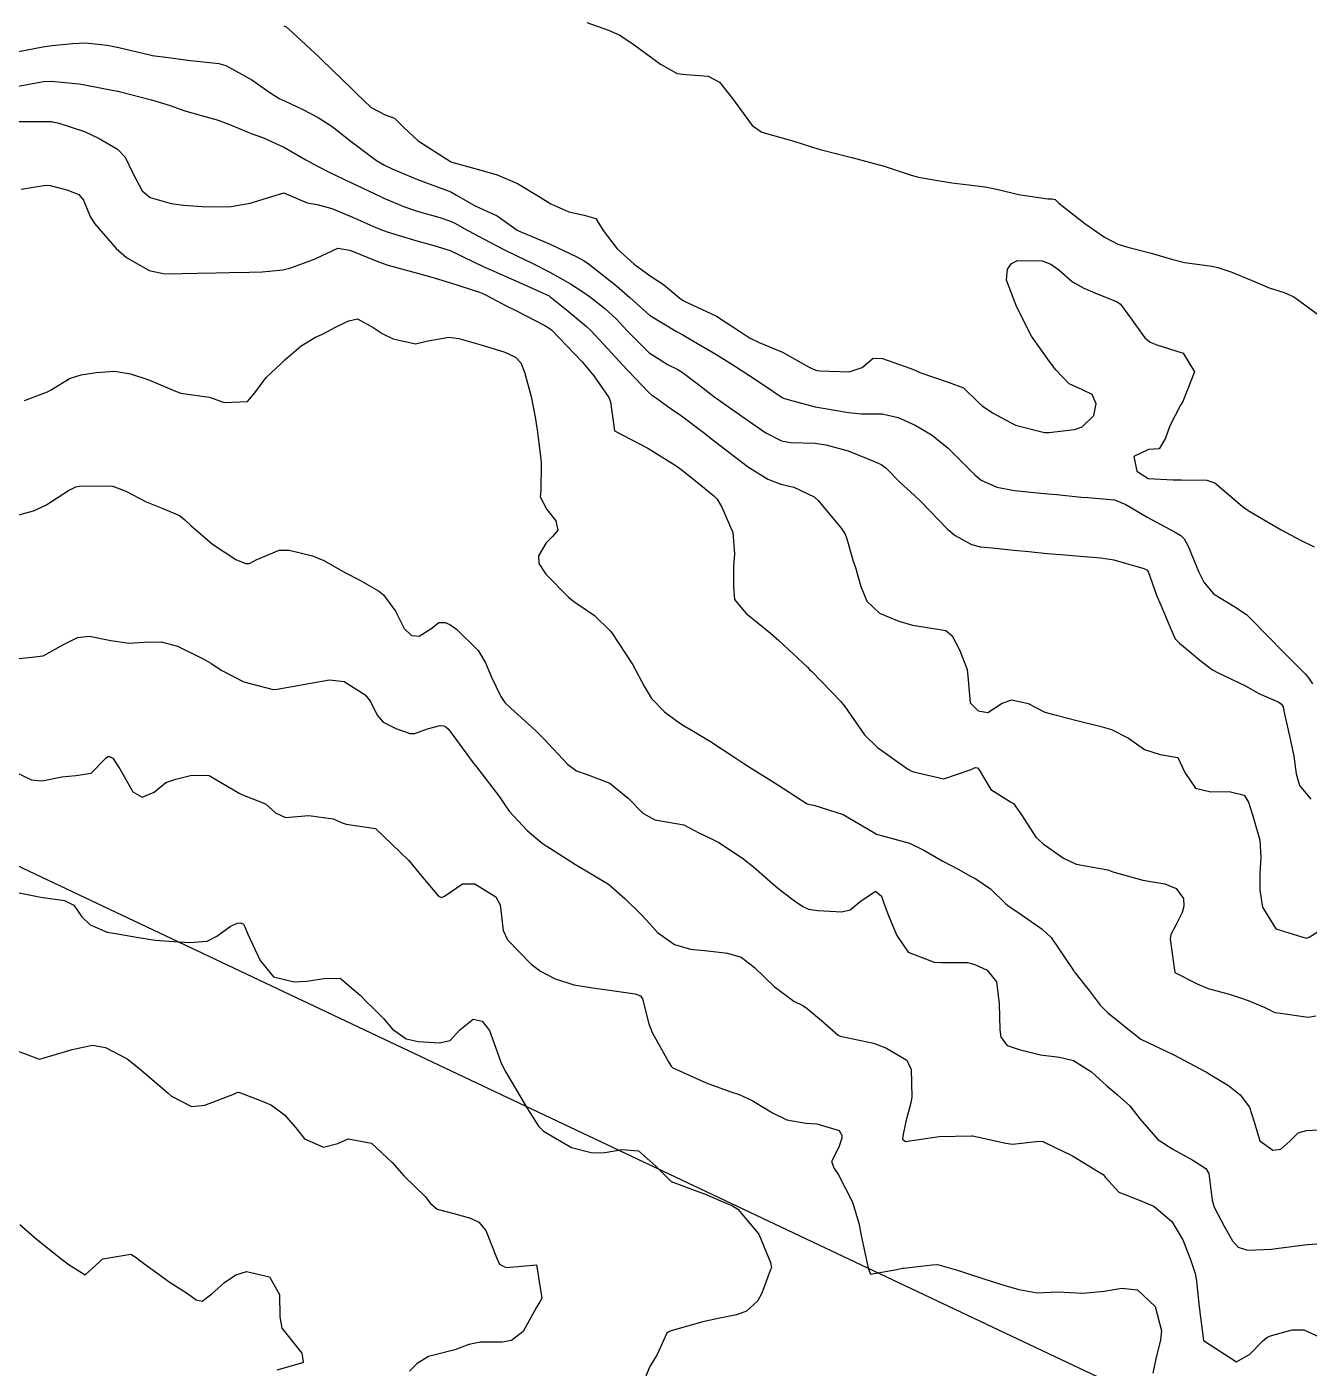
# Model space of a CAD drawing. Header units: metres. Extents: x 318500 to 325275, y 7408834 to 7428799.
# Drawn here: x 320070.6 to 320147.4, y 7412251.6 to 7412331.9 of the extents above; entities that cross this region are included whole.
import ezdxf

# ---------------------------------------------------------------- set-up
doc = ezdxf.new("R2010")
doc.units = ezdxf.units.M
doc.header["$MEASUREMENT"] = 0
doc.linetypes.add('CONTINUO', pattern=[0])
for name, color, linetype in [('Curvas de Nivel 1m', 11, 'Continuous'), ('Curvas de Nivel 5m', 15, 'Continuous'), ('TEXTO', 45, 'Continuous'), ('Vias Secundárias', 230, 'Continuous')]:
    doc.layers.add(name, color=color, linetype=linetype)

msp = doc.modelspace()

# ---------------------------------------------------------------- linework, layer by layer
at = {"layer": 'Curvas de Nivel 1m', "flags": 128}
for points, elevation in [([(320104.157, 7412332.176), (320105.46, 7412331.71), (320106.146, 7412331.401), (320106.994, 7412330.835), (320108.125, 7412330.016), (320108.58, 7412329.673), (320109.577, 7412329.123), (320110.114, 7412329.06), (320111.438, 7412328.955), (320112.11, 7412328.595), (320112.901, 7412327.612), (320114.076, 7412326.004), (320114.646, 7412325.591), (320116.064, 7412325.196), (320116.571, 7412325.054), (320118.056, 7412324.591), (320119.326, 7412324.252), (320120.048, 7412324.085), (320121.97, 7412323.562), (320122.041, 7412323.539), (320122.211, 7412323.487), (320123.592, 7412323.023), (320124.034, 7412322.906), (320124.711, 7412322.775), (320126.031, 7412322.561), (320127.043, 7412322.438), (320128.029, 7412322.32), (320128.802, 7412322.173), (320130.025, 7412321.874), (320131.787, 7412321.598), (320132.022, 7412321.609), (320132.232, 7412321.567), (320132.442, 7412321.354), (320134.002, 7412320.119), (320135.184, 7412319.312), (320135.984, 7412318.897), (320136.566, 7412318.709), (320137.976, 7412318.348), (320139.268, 7412317.963), (320139.968, 7412317.802), (320141.623, 7412317.567), (320141.964, 7412317.49), (320142.809, 7412317.212), (320143.955, 7412316.738), (320145.05, 7412316.282), (320145.948, 7412316.002), (320146.523, 7412315.738), (320147.326, 7412315.149), (320147.933, 7412314.692)], 717), ([(320086.015, 7412331.972), (320086.149, 7412331.902), (320086.536, 7412331.572), (320088.122, 7412330.095), (320088.281, 7412329.938), (320090.094, 7412328.198), (320090.37, 7412327.916), (320091.247, 7412327.068), (320092.078, 7412326.645), (320092.64, 7412326.446), (320093.206, 7412325.873), (320094.058, 7412325.088), (320096, 7412323.84), (320096.04, 7412323.82), (320096.074, 7412323.804), (320098.032, 7412323.264), (320098.788, 7412323.039), (320100.021, 7412322.53), (320101.261, 7412321.767), (320102.006, 7412321.315), (320103.078, 7412320.821), (320103.999, 7412320.631), (320104.697, 7412320.42), (320105.153, 7412319.713), (320105.974, 7412318.608), (320106.997, 7412317.69), (320107.953, 7412316.993), (320108.752, 7412316.472), (320109.736, 7412315.653), (320109.938, 7412315.515), (320110.176, 7412315.406), (320111.924, 7412314.586), (320113.431, 7412313.605), (320113.905, 7412313.289), (320114.488, 7412313.005), (320115.893, 7412312.415), (320117.449, 7412311.546), (320117.731, 7412311.395), (320117.878, 7412311.341), (320118.115, 7412311.301), (320119.877, 7412311.235), (320120.656, 7412311.508), (320121.325, 7412312.062), (320121.888, 7412312.039), (320123.515, 7412311.465), (320123.785, 7412311.367), (320123.879, 7412311.329), (320124.123, 7412311.212), (320125.872, 7412310.606), (320126.729, 7412310.288), (320127.636, 7412309.413), (320127.857, 7412309.202), (320128.471, 7412308.78), (320129.84, 7412308.054), (320131.587, 7412307.609), (320131.834, 7412307.6), (320133.382, 7412307.792), (320133.839, 7412307.948), (320134.548, 7412308.621), (320134.681, 7412309.318), (320134.433, 7412309.889), (320133.868, 7412310.166), (320133.056, 7412310.526), (320132.272, 7412311.354), (320131.888, 7412311.861), (320130.811, 7412313.371), (320129.936, 7412315.12), (320129.821, 7412315.382), (320129.299, 7412316.735), (320129.366, 7412317.389), (320129.616, 7412317.734), (320129.968, 7412317.913), (320131.443, 7412317.89), (320131.965, 7412317.691), (320132.446, 7412317.353), (320133.254, 7412316.641), (320133.949, 7412316.256), (320134.606, 7412315.98), (320135.941, 7412315.434), (320136.128, 7412315.298), (320136.737, 7412314.482), (320137.597, 7412313.283), (320137.906, 7412313.024), (320138.316, 7412312.862), (320139.897, 7412312.356), (320140.563, 7412311.24), (320139.862, 7412309.46), (320139.73, 7412309.252), (320139.089, 7412308.014), (320138.823, 7412307.265), (320138.456, 7412306.635), (320137.82, 7412306.59), (320136.93, 7412306.172), (320137.113, 7412305.287), (320137.796, 7412304.862), (320139.301, 7412304.763), (320139.795, 7412304.772), (320141.315, 7412304.747), (320141.794, 7412304.603), (320143.416, 7412303.204), (320143.776, 7412302.94), (320144.366, 7412302.596), (320145.759, 7412301.782), (320146.917, 7412301.153), (320147.744, 7412300.759)], 718), ([(320070.124, 7412330.43), (320071.575, 7412330.718), (320072.13, 7412330.796), (320073.359, 7412330.914), (320074.132, 7412330.944), (320075.428, 7412330.813), (320076.129, 7412330.674), (320077.979, 7412330.225), (320078.122, 7412330.194), (320079.098, 7412330.065), (320080.118, 7412329.928), (320080.251, 7412329.915), (320082.115, 7412329.716), (320082.538, 7412329.591), (320084.101, 7412328.744), (320085.167, 7412327.984), (320085.733, 7412327.622), (320086.085, 7412327.452), (320087.111, 7412326.985), (320088.075, 7412326.48), (320088.903, 7412325.932), (320090.057, 7412325.035), (320091.555, 7412323.897), (320092.036, 7412323.622), (320092.512, 7412323.403), (320094.024, 7412322.768), (320095.707, 7412322.151), (320096.013, 7412322.02), (320096.348, 7412321.835), (320097.402, 7412321.217), (320098.001, 7412320.938), (320098.791, 7412320.591), (320099.915, 7412319.781), (320099.989, 7412319.733), (320100.07, 7412319.697), (320101.977, 7412318.898), (320103.564, 7412318.138), (320103.963, 7412317.921), (320104.238, 7412317.726), (320105.941, 7412316.404), (320106.742, 7412315.692), (320107.924, 7412314.646), (320109.535, 7412313.656), (320109.907, 7412313.461), (320110.322, 7412313.225), (320111.89, 7412312.302), (320113.019, 7412311.609), (320113.875, 7412311.051), (320114.744, 7412310.462), (320115.861, 7412309.713), (320115.956, 7412309.664), (320116.278, 7412309.564), (320117.854, 7412309.152), (320118.328, 7412309.06), (320119.849, 7412308.8), (320120.622, 7412308.735), (320121.849, 7412308.733), (320122.815, 7412308.506), (320123.839, 7412308.041), (320124.855, 7412307.45), (320125.819, 7412306.676), (320127.08, 7412305.421), (320127.433, 7412305.052), (320127.793, 7412304.757), (320128.733, 7412304.339), (320129.788, 7412304.137), (320131.159, 7412303.993), (320131.786, 7412303.934), (320132.318, 7412303.885), (320133.784, 7412303.735), (320134.174, 7412303.714), (320135.783, 7412303.567), (320136.459, 7412303.293), (320137.769, 7412302.517), (320139.362, 7412301.649), (320139.753, 7412301.432), (320139.953, 7412301.247), (320140.187, 7412300.8), (320140.838, 7412299.233), (320141.136, 7412298.651), (320141.707, 7412297.946), (320142.923, 7412297.208), (320143.693, 7412296.701), (320145.207, 7412295.177), (320145.663, 7412294.682), (320147.207, 7412293.147), (320147.4, 7412292.906), (320147.634, 7412292.55)], 719), ([(320070.071, 7412326.239), (320071.998, 7412326.233), (320072.071, 7412326.232), (320072.137, 7412326.226), (320072.474, 7412326.154), (320074.063, 7412325.643), (320074.943, 7412325.23), (320076.047, 7412324.582), (320076.508, 7412324.095), (320076.976, 7412323.141), (320077.524, 7412322.085), (320078.006, 7412321.684), (320079.268, 7412321.326), (320080.002, 7412321.23), (320081.115, 7412321.147), (320082.001, 7412321.124), (320082.86, 7412321.152), (320084.003, 7412321.345), (320086.01, 7412321.97), (320087.412, 7412321.357), (320088.003, 7412321.262), (320088.895, 7412321.037), (320089.996, 7412320.568), (320090.451, 7412320.37), (320091.523, 7412319.897), (320091.987, 7412319.709), (320092.257, 7412319.615), (320093.978, 7412319.089), (320095.005, 7412318.819), (320095.97, 7412318.507), (320097.418, 7412317.818), (320097.956, 7412317.549), (320098.406, 7412317.351), (320099.943, 7412316.667), (320101.9, 7412315.791), (320101.93, 7412315.773), (320101.955, 7412315.76), (320103.045, 7412314.867), (320103.914, 7412314.158), (320104.148, 7412313.962), (320104.403, 7412313.723), (320105.886, 7412312.12), (320106.27, 7412311.696), (320107.855, 7412310.019), (320108.043, 7412309.867), (320108.341, 7412309.673), (320109.225, 7412309.034), (320109.844, 7412308.6), (320111.135, 7412307.63), (320111.822, 7412307.094), (320113.762, 7412305.6), (320113.8, 7412305.571), (320115.018, 7412304.808), (320115.79, 7412304.52), (320116.567, 7412304.337), (320117.782, 7412303.754), (320118.027, 7412303.538), (320119.394, 7412301.885), (320119.646, 7412301.521), (320119.746, 7412301.246), (320120.115, 7412299.903), (320120.253, 7412299.512), (320120.585, 7412298.383), (320120.941, 7412297.501), (320121.689, 7412296.777), (320122.847, 7412296.308), (320123.679, 7412296.073), (320125.316, 7412295.803), (320125.675, 7412295.742), (320126.048, 7412295.434), (320126.499, 7412294.586), (320126.956, 7412293.42), (320127.014, 7412292.799), (320127.129, 7412291.417), (320127.613, 7412290.935), (320128.187, 7412290.826), (320129.053, 7412291.389), (320129.622, 7412291.587), (320130.614, 7412291.37), (320131.612, 7412290.847), (320132.292, 7412290.668), (320133.605, 7412290.345), (320134.901, 7412290.01), (320135.598, 7412289.807), (320136.614, 7412289.29), (320137.58, 7412288.613), (320138.52, 7412288.322), (320139.573, 7412288.135), (320139.984, 7412287.244), (320140.626, 7412286.309), (320141.549, 7412286.092), (320142.655, 7412286.103), (320143.547, 7412285.876), (320143.802, 7412285.455), (320143.886, 7412285.195), (320144.074, 7412284.65), (320144.487, 7412283.185), (320144.537, 7412282.141), (320144.487, 7412281.185), (320144.485, 7412280.2), (320144.649, 7412279.182), (320145.441, 7412277.883), (320147.254, 7412277.321), (320147.434, 7412277.379), (320148.526, 7412278.047)], 721), ([(320070.278, 7412322.177), (320071.757, 7412322.419), (320072.014, 7412322.402), (320073.007, 7412322.145), (320073.735, 7412321.861), (320074.004, 7412321.532), (320074.416, 7412320.545), (320074.661, 7412320.12), (320075.968, 7412318.637), (320076.595, 7412318.094), (320077.949, 7412317.314), (320078.894, 7412317.117), (320079.946, 7412317.13), (320080.839, 7412317.145), (320081.947, 7412317.173), (320082.765, 7412317.194), (320083.948, 7412317.208), (320084.707, 7412317.23), (320085.951, 7412317.351), (320086.44, 7412317.475), (320087.721, 7412317.944), (320087.89, 7412318.012), (320087.962, 7412318.056), (320089.251, 7412318.647), (320089.969, 7412318.531), (320091.543, 7412317.896), (320091.958, 7412317.733), (320092.185, 7412317.659), (320093.95, 7412317.175), (320094.882, 7412316.914), (320095.941, 7412316.604), (320097.74, 7412316.006), (320097.932, 7412315.932), (320098.175, 7412315.806), (320099.334, 7412315.199), (320099.921, 7412314.922), (320101.657, 7412314.019), (320101.911, 7412313.866), (320101.973, 7412313.822), (320102.041, 7412313.758), (320103.882, 7412311.847), (320103.99, 7412311.728), (320104.586, 7412311.003), (320105.483, 7412309.705), (320105.58, 7412309.436), (320105.83, 7412307.7), (320107.815, 7412306.678), (320109.456, 7412305.655), (320109.796, 7412305.406), (320110.773, 7412304.624), (320111.782, 7412303.817), (320111.97, 7412303.618), (320112.261, 7412303.127), (320112.908, 7412301.608), (320113.005, 7412300.334), (320112.945, 7412299.608), (320112.958, 7412298.357), (320113.013, 7412297.607), (320113.688, 7412296.782), (320115.16, 7412295.578), (320115.664, 7412295.139), (320117.386, 7412293.544), (320117.513, 7412293.416), (320117.637, 7412293.285), (320119.371, 7412291.522), (320119.615, 7412291.199), (320120.793, 7412289.502), (320121.579, 7412288.735), (320123.383, 7412287.463), (320123.496, 7412287.397), (320123.559, 7412287.368), (320123.741, 7412287.275), (320125.554, 7412286.858), (320127.191, 7412287.416), (320127.439, 7412287.535), (320127.562, 7412287.522), (320127.674, 7412287.408), (320128.366, 7412286.216), (320129.541, 7412285.484), (320129.73, 7412285.378), (320130.203, 7412284.701), (320131.072, 7412283.364), (320131.504, 7412282.973), (320132.715, 7412282.118), (320133.486, 7412281.746), (320135.376, 7412281.407), (320135.481, 7412281.378), (320135.675, 7412281.298), (320137.475, 7412280.787), (320138.79, 7412280.577), (320139.47, 7412280.292), (320139.914, 7412279.692), (320139.938, 7412279.243), (320139.836, 7412278.863), (320139.443, 7412278.087), (320139.147, 7412277.542), (320139.116, 7412277.255), (320139.4, 7412275.25), (320140.737, 7412274.573), (320141.391, 7412274.298), (320142.643, 7412273.952), (320143.385, 7412273.728), (320143.778, 7412273.588), (320144.739, 7412273.18), (320145.375, 7412272.867), (320145.725, 7412272.815), (320147.372, 7412272.589), (320147.841, 7412272.665)], 722), ([(320070.482, 7412309.535), (320071.849, 7412310.036), (320072.067, 7412310.157), (320073.167, 7412310.834), (320073.864, 7412311.067), (320074.78, 7412311.203), (320075.868, 7412311.276), (320076.834, 7412311.122), (320077.86, 7412310.78), (320079.633, 7412310.053), (320079.778, 7412309.98), (320079.849, 7412309.956), (320081.54, 7412309.718), (320081.846, 7412309.631), (320082.448, 7412309.41), (320083.845, 7412309.471), (320084.269, 7412309.994), (320084.946, 7412310.902), (320085.877, 7412311.765), (320085.979, 7412311.867), (320086.07, 7412311.967), (320087.042, 7412312.804), (320087.901, 7412313.314), (320088.338, 7412313.501), (320089.112, 7412313.928), (320089.655, 7412314.18), (320089.914, 7412314.291), (320090.42, 7412314.417), (320091.364, 7412313.898), (320091.905, 7412313.541), (320092.556, 7412313.224), (320093.896, 7412312.919), (320094.658, 7412313.093), (320095.902, 7412313.315), (320096.497, 7412313.235), (320097.895, 7412312.838), (320099.258, 7412312.421), (320099.885, 7412312.116), (320100.202, 7412311.777), (320100.429, 7412311.217), (320100.84, 7412309.77), (320101.073, 7412308.532), (320101.183, 7412307.766), (320101.384, 7412306.187), (320101.427, 7412305.764), (320101.405, 7412304.135), (320101.377, 7412303.764), (320101.762, 7412302.991), (320102.311, 7412302.308), (320102.437, 7412301.75), (320102.114, 7412301.385), (320101.739, 7412300.996), (320101.273, 7412300.219), (320101.298, 7412299.764), (320101.711, 7412299.128), (320103.061, 7412297.739), (320103.41, 7412297.457), (320103.686, 7412297.29), (320104.615, 7412296.651), (320105.588, 7412295.701), (320105.669, 7412295.603), (320106.931, 7412293.687), (320107.62, 7412292.37), (320108.046, 7412291.673), (320108.818, 7412290.878), (320109.596, 7412290.288), (320109.992, 7412290.042), (320110.674, 7412289.634), (320111.582, 7412289.104), (320113.032, 7412288.142), (320113.563, 7412287.776), (320113.843, 7412287.596), (320115.545, 7412286.542), (320117.081, 7412285.547), (320117.358, 7412285.373), (320117.528, 7412285.326), (320117.772, 7412285.293), (320119.528, 7412284.717), (320121.367, 7412283.637), (320121.511, 7412283.554), (320121.74, 7412283.487), (320123.503, 7412283.011), (320124.353, 7412282.596), (320125.487, 7412281.93), (320126.452, 7412281.425), (320127.12, 7412281.059), (320127.475, 7412280.876), (320128.352, 7412280.28), (320129.276, 7412279.383), (320129.458, 7412279.223), (320129.918, 7412278.91), (320131.438, 7412277.863), (320131.989, 7412277.352), (320133.239, 7412275.495), (320133.334, 7412275.331), (320133.361, 7412275.292), (320133.399, 7412275.253), (320134.258, 7412274.186), (320134.922, 7412273.307), (320135.373, 7412272.847), (320137.35, 7412271.27), (320139.336, 7412270.336), (320141.205, 7412269.339), (320141.321, 7412269.271), (320141.404, 7412269.219), (320142.6, 7412268.488), (320143.307, 7412267.93), (320143.86, 7412267.184), (320144.147, 7412266.322), (320144.492, 7412265.178), (320145.262, 7412264.613), (320145.75, 7412264.675), (320146.28, 7412265.155), (320146.777, 7412265.648), (320147.28, 7412265.803), (320147.995, 7412265.844)], 723), ([(320069.754, 7412302.573), (320071.016, 7412302.909), (320071.761, 7412303.265), (320073.116, 7412304.14), (320073.554, 7412304.353), (320073.774, 7412304.386), (320075.471, 7412304.408), (320075.774, 7412304.395), (320076.549, 7412304.092), (320077.764, 7412303.452), (320078.76, 7412303.065), (320079.756, 7412302.63), (320080.081, 7412302.373), (320080.438, 7412302.04), (320081.734, 7412300.927), (320083.136, 7412300.006), (320083.717, 7412299.768), (320083.949, 7412299.764), (320084.363, 7412299.99), (320085.729, 7412300.569), (320086.325, 7412300.557), (320087.724, 7412300.212), (320088.416, 7412299.933), (320089.709, 7412299.202), (320090.56, 7412298.764), (320091.694, 7412298.129), (320091.99, 7412297.886), (320092.707, 7412296.901), (320093.229, 7412295.867), (320093.664, 7412295.447), (320094.121, 7412295.398), (320094.819, 7412295.849), (320095.293, 7412296.224), (320095.674, 7412296.226), (320095.949, 7412296.112), (320096.35, 7412295.83), (320097.651, 7412294.541), (320098.099, 7412293.803), (320098.464, 7412292.961), (320099.01, 7412291.789), (320099.256, 7412291.435), (320099.603, 7412291.089), (320101.082, 7412289.765), (320101.582, 7412289.253), (320103.001, 7412287.738), (320103.554, 7412287.341), (320104.124, 7412287.149), (320105.544, 7412286.608), (320106.669, 7412285.689), (320107.521, 7412284.801), (320108.245, 7412284.396), (320109.515, 7412284.192), (320109.975, 7412284.104), (320110.877, 7412283.629), (320111.506, 7412283.333), (320112.07, 7412283.046), (320113.488, 7412282.108), (320114.146, 7412281.59), (320115.463, 7412280.428), (320115.938, 7412280.043), (320116.602, 7412279.553), (320117.114, 7412279.204), (320117.453, 7412279.061), (320118.014, 7412278.972), (320119.451, 7412278.893), (320119.942, 7412279.023), (320120.533, 7412279.504), (320121.466, 7412280.125), (320121.816, 7412279.837), (320121.946, 7412279.483), (320122.21, 7412278.718), (320122.733, 7412277.47), (320123.415, 7412276.485), (320124.973, 7412275.878), (320125.406, 7412275.859), (320126.972, 7412275.851), (320127.405, 7412275.745), (320128.149, 7412275.399), (320128.698, 7412274.696), (320128.866, 7412273.388), (320128.91, 7412271.833), (320128.963, 7412271.386), (320129.343, 7412270.885), (320130.064, 7412270.644), (320131.335, 7412270.324), (320132.486, 7412270.185), (320133.33, 7412269.979), (320134.405, 7412269.314), (320134.883, 7412268.874), (320135.312, 7412268.462), (320135.958, 7412267.941), (320136.687, 7412267.279), (320137.288, 7412266.501), (320138.371, 7412265.259), (320139.262, 7412264.686), (320140.461, 7412264.023), (320141.245, 7412263.522), (320141.423, 7412263.217), (320141.632, 7412261.622), (320141.748, 7412261.212), (320142.352, 7412260.054), (320142.84, 7412259.195), (320143.184, 7412258.805), (320143.749, 7412258.617), (320145.183, 7412258.68), (320145.602, 7412258.745), (320147.187, 7412258.951), (320147.362, 7412258.963), (320149.19, 7412259.11)], 724), ([(320069.549, 7412287.442), (320070.898, 7412286.808), (320071.539, 7412286.741), (320072.712, 7412286.973), (320073.544, 7412287.052), (320074.465, 7412287.197), (320075.344, 7412288.103), (320075.46, 7412288.203), (320075.562, 7412288.203), (320075.776, 7412288.098), (320076.182, 7412287.462), (320076.976, 7412286.086), (320077.527, 7412285.762), (320078.255, 7412286.069), (320078.95, 7412286.648), (320079.542, 7412286.846), (320080.492, 7412287.089), (320081.545, 7412287.052), (320083.342, 7412286.002), (320083.529, 7412285.905), (320084.913, 7412285.368), (320085.519, 7412284.828), (320086.109, 7412284.554), (320087.517, 7412284.658), (320088.978, 7412284.463), (320089.513, 7412284.233), (320089.75, 7412284.154), (320091.51, 7412283.89), (320093.482, 7412281.992), (320093.599, 7412281.859), (320094.202, 7412281.119), (320095.277, 7412279.842), (320095.449, 7412279.754), (320095.638, 7412279.837), (320096.71, 7412280.573), (320097.461, 7412280.576), (320098.72, 7412279.791), (320098.974, 7412279.316), (320099.153, 7412277.784), (320099.422, 7412277.225), (320100.829, 7412275.766), (320101.394, 7412275.349), (320102.226, 7412274.909), (320103.382, 7412274.53), (320104.789, 7412274.299), (320105.378, 7412274.221), (320107.071, 7412273.987), (320107.373, 7412273.868), (320107.498, 7412273.678), (320107.875, 7412272.185), (320108.078, 7412271.663), (320109.059, 7412269.918), (320109.219, 7412269.651), (320109.319, 7412269.555), (320109.503, 7412269.461), (320111.305, 7412268.649), (320112.785, 7412268.11), (320113.296, 7412267.958), (320114.075, 7412267.582), (320115.283, 7412266.846), (320116.147, 7412266.425), (320117.277, 7412266.226), (320117.95, 7412266.203), (320119.273, 7412265.796), (320119.447, 7412265.508), (320119.446, 7412265.329), (320119.259, 7412264.792), (320118.828, 7412263.934), (320118.99, 7412263.514), (320119.235, 7412263.147), (320120.088, 7412261.501), (320120.455, 7412260.24), (320120.6, 7412259.496), (320121.004, 7412257.65), (320121.032, 7412257.491), (320121.155, 7412257.189), (320122.741, 7412257.466), (320123.077, 7412257.545), (320123.161, 7412257.554), (320124.846, 7412257.754), (320125.165, 7412257.763), (320126.438, 7412257.417), (320127.158, 7412257.173), (320128.499, 7412256.736), (320129.152, 7412256.537), (320130.054, 7412256.271), (320131.147, 7412256.076), (320132.356, 7412256.13), (320133.148, 7412256.094), (320133.888, 7412256.059), (320135.149, 7412256.166), (320136.226, 7412256.359), (320137.15, 7412256.24), (320138.218, 7412255.259), (320138.585, 7412253.788), (320138.538, 7412253.256), (320138.244, 7412252.107), (320138.072, 7412251.26)], 726), ([(320069.45, 7412280.18), (320071.446, 7412279.767), (320072.883, 7412279.577), (320073.442, 7412279.289), (320073.907, 7412278.595), (320074.407, 7412278.115), (320075.424, 7412277.685), (320075.926, 7412277.592), (320077.419, 7412277.335), (320078.296, 7412277.188), (320079.416, 7412277.123), (320080.387, 7412277.064), (320081.417, 7412277.141), (320082.001, 7412277.434), (320082.801, 7412278.006), (320083.219, 7412278.216), (320083.432, 7412278.233), (320083.589, 7412278.155), (320083.681, 7412277.996), (320083.86, 7412277.557), (320084.597, 7412275.982), (320085.385, 7412274.998), (320086.624, 7412274.709), (320087.382, 7412274.749), (320088.405, 7412274.91), (320089.385, 7412274.924), (320090.588, 7412273.902), (320090.965, 7412273.493), (320091.362, 7412273.118), (320091.978, 7412272.502), (320092.532, 7412271.872), (320093.341, 7412271.277), (320094.053, 7412271.136), (320095.338, 7412271.047), (320095.986, 7412271.178), (320096.558, 7412271.818), (320097.357, 7412272.469), (320097.894, 7412272.341), (320098.338, 7412271.795), (320098.889, 7412270.224), (320099.046, 7412269.784), (320099.313, 7412269.287), (320100.212, 7412267.766), (320100.616, 7412267.092), (320101.273, 7412266.053), (320101.571, 7412265.747), (320103.256, 7412264.777), (320104.506, 7412264.457), (320105.252, 7412264.474), (320106.291, 7412264.648), (320107.254, 7412264.58), (320108.292, 7412263.659), (320109.226, 7412262.745), (320110.653, 7412262.194), (320111.216, 7412262.002), (320112.143, 7412261.606), (320112.897, 7412261.285), (320113.205, 7412261.076), (320114.464, 7412259.577), (320115.165, 7412257.897), (320115.223, 7412257.569), (320115.208, 7412257.52), (320115.158, 7412257.412), (320114.655, 7412256.057), (320114.389, 7412255.577), (320113.728, 7412254.98), (320113.122, 7412254.743), (320112.04, 7412254.527), (320111.117, 7412254.329), (320109.268, 7412253.804), (320109.111, 7412253.755), (320109.04, 7412253.722), (320108.955, 7412253.652), (320108.371, 7412252.378), (320107.948, 7412251.661), (320107.687, 7412251.048)], 727), ([(320069.33, 7412270.835), (320071.149, 7412270.153), (320071.319, 7412270.087), (320071.394, 7412270.075), (320071.664, 7412270.147), (320072.927, 7412270.533), (320073.328, 7412270.656), (320074.541, 7412270.903), (320075.33, 7412270.759), (320076.619, 7412270.081), (320077.312, 7412269.555), (320079.064, 7412268.052), (320079.288, 7412267.859), (320080.474, 7412267.224), (320081.283, 7412267.314), (320083.056, 7412267.994), (320083.209, 7412268.074), (320083.292, 7412268.101), (320083.585, 7412267.987), (320084.823, 7412267.512), (320085.283, 7412267.311), (320086.057, 7412266.738), (320086.723, 7412265.948), (320087.26, 7412265.286), (320088.383, 7412264.793), (320089.257, 7412265.016), (320089.866, 7412265.299), (320091.257, 7412265.037), (320092.5, 7412263.871), (320093.228, 7412263.055), (320094.482, 7412261.841), (320094.8, 7412261.43), (320095.202, 7412261.078), (320096.206, 7412260.814), (320097.197, 7412260.548), (320097.704, 7412260.312), (320098.117, 7412259.796), (320098.757, 7412258.195), (320098.937, 7412257.783), (320099.158, 7412257.658), (320099.353, 7412257.581), (320101.16, 7412257.75), (320101.464, 7412255.747), (320101.344, 7412255.531), (320101.124, 7412255.181), (320100.35, 7412253.761), (320099.654, 7412253.22), (320099.1, 7412253.106), (320097.794, 7412253.105), (320097.097, 7412252.97), (320096.252, 7412252.659), (320095.088, 7412252.365), (320094.673, 7412252.249), (320094, 7412251.846), (320093.549, 7412251.376)], 728), ([(320070.191, 7412260.165), (320071.177, 7412259.296), (320072.662, 7412258.135), (320073.154, 7412257.746), (320074.112, 7412257.149), (320075.16, 7412258.1), (320076.849, 7412258.39), (320077.162, 7412258.184), (320077.299, 7412258.069), (320079.14, 7412256.737), (320080.234, 7412256.033), (320080.754, 7412255.654), (320081.126, 7412255.577), (320081.691, 7412256.012), (320082.45, 7412256.69), (320083.147, 7412257.154), (320083.778, 7412257.357), (320085.146, 7412257.028), (320085.756, 7412255.961), (320085.782, 7412254.625), (320085.895, 7412253.958), (320087.088, 7412252.456), (320087.166, 7412251.939), (320087.132, 7412251.886), (320087.079, 7412251.865), (320085.594, 7412251.44)], 729)]:
    msp.add_lwpolyline(points, dxfattribs=dict(at, elevation=elevation))
at = {"layer": 'Curvas de Nivel 5m', "flags": 128}
for points, elevation in [([(320070.093, 7412328.361), (320071.623, 7412328.639), (320072.098, 7412328.661), (320073.742, 7412328.488), (320074.095, 7412328.438), (320075.833, 7412328.104), (320076.046, 7412328.057), (320076.089, 7412328.048), (320076.157, 7412328.031), (320078.085, 7412327.539), (320079.209, 7412327.191), (320080.078, 7412326.88), (320080.73, 7412326.694), (320082.073, 7412326.321), (320082.86, 7412326.012), (320084.063, 7412325.522), (320084.797, 7412325.251), (320086.051, 7412324.688), (320087.336, 7412323.951), (320088.034, 7412323.562), (320088.776, 7412323.185), (320090.02, 7412322.575), (320091.462, 7412321.898), (320091.842, 7412321.726), (320092.008, 7412321.655), (320093.252, 7412321.121), (320094, 7412320.863), (320095.356, 7412320.487), (320095.994, 7412320.276), (320096.291, 7412320.134), (320096.825, 7412319.827), (320097.981, 7412319.201), (320099.191, 7412318.572), (320099.966, 7412318.186), (320100.847, 7412317.771), (320101.952, 7412317.219), (320103.177, 7412316.506), (320103.935, 7412316.034), (320104.382, 7412315.723), (320105.249, 7412315.035), (320105.917, 7412314.419), (320106.59, 7412313.693), (320107.891, 7412312.383), (320109.03, 7412311.663), (320109.611, 7412311.389), (320109.876, 7412311.231), (320110.78, 7412310.547), (320111.861, 7412309.707), (320111.977, 7412309.619), (320113.841, 7412308.301), (320114.894, 7412307.584), (320115.823, 7412307.104), (320116.374, 7412307.01), (320117.821, 7412306.963), (320118.48, 7412306.874), (320119.815, 7412306.514), (320121.443, 7412305.858), (320121.803, 7412305.688), (320122.087, 7412305.486), (320122.93, 7412304.612), (320123.784, 7412303.856), (320124.195, 7412303.456), (320125.756, 7412301.829), (320126.232, 7412301.433), (320127.218, 7412300.893), (320127.74, 7412300.764), (320128.444, 7412300.695), (320129.738, 7412300.56), (320130.638, 7412300.47), (320131.735, 7412300.369), (320132.792, 7412300.287), (320133.733, 7412300.205), (320134.952, 7412300.092), (320135.73, 7412299.984), (320137.537, 7412299.468), (320137.721, 7412299.372), (320137.785, 7412299.279), (320138.288, 7412297.854), (320138.546, 7412297.267), (320139.196, 7412295.738), (320139.411, 7412295.254), (320139.666, 7412294.991), (320140.993, 7412293.887), (320141.643, 7412293.387), (320141.984, 7412293.217), (320143.632, 7412292.437), (320144.418, 7412291.978), (320145.623, 7412291.462), (320145.791, 7412291.337), (320145.874, 7412291.166), (320145.95, 7412290.83), (320146.325, 7412289.159), (320146.511, 7412288.221), (320146.658, 7412287.154), (320146.866, 7412286.463), (320147.545, 7412285.638)], 720), ([(320069.78, 7412294.037), (320071.092, 7412294.165), (320071.578, 7412294.223), (320071.641, 7412294.242), (320072.862, 7412294.932), (320073.658, 7412295.318), (320074.376, 7412295.403), (320075.656, 7412295.157), (320076.744, 7412294.998), (320077.655, 7412295.055), (320078.655, 7412295.065), (320079.651, 7412294.81), (320081.223, 7412294.026), (320081.636, 7412293.783), (320082.265, 7412293.379), (320083.62, 7412292.676), (320085.372, 7412292.216), (320085.614, 7412292.223), (320087.078, 7412292.488), (320087.62, 7412292.59), (320088.754, 7412292.798), (320089.622, 7412292.688), (320090.876, 7412291.901), (320091.202, 7412291.493), (320091.598, 7412290.673), (320091.956, 7412290.247), (320092.727, 7412289.873), (320093.586, 7412289.582), (320093.871, 7412289.572), (320094.619, 7412289.85), (320095.385, 7412290.049), (320095.592, 7412290.032), (320095.724, 7412289.971), (320095.877, 7412289.836), (320096.749, 7412288.646), (320097.361, 7412287.813), (320097.556, 7412287.575), (320098.931, 7412285.789), (320099.169, 7412285.428), (320099.522, 7412284.934), (320100.585, 7412283.769), (320101.499, 7412283.004), (320103.48, 7412281.73), (320105.463, 7412280.548), (320106.442, 7412279.69), (320107.44, 7412278.721), (320107.948, 7412278.185), (320108.406, 7412277.665), (320109.419, 7412276.941), (320110.384, 7412276.667), (320111.414, 7412276.561), (320112.597, 7412276.424), (320113.409, 7412276.174), (320114.183, 7412275.588), (320115.383, 7412274.412), (320116.56, 7412273.552), (320117.102, 7412273.279), (320117.366, 7412273.112), (320118.219, 7412272.388), (320119.232, 7412271.512), (320119.349, 7412271.439), (320119.442, 7412271.416), (320121.343, 7412271.02), (320122.073, 7412270.745), (320123.328, 7412270.013), (320123.604, 7412269.456), (320123.632, 7412267.784), (320123.585, 7412267.456), (320123.283, 7412266.337), (320123.087, 7412265.463), (320123.085, 7412265.281), (320123.265, 7412265.129), (320125.27, 7412265.43), (320127.207, 7412265.475), (320127.271, 7412265.468), (320127.556, 7412265.406), (320129.265, 7412265.03), (320129.662, 7412264.976), (320131.267, 7412265.151), (320131.484, 7412265.131), (320133.254, 7412264.281), (320134.864, 7412263.306), (320135.095, 7412263.159), (320135.237, 7412262.988), (320136.044, 7412262.104), (320137.224, 7412261.639), (320138.138, 7412261.261), (320139.206, 7412260.345), (320139.875, 7412259.24), (320140.336, 7412258.069), (320140.604, 7412257.228), (320140.693, 7412256.765), (320140.841, 7412255.224), (320141.11, 7412253.22), (320143.091, 7412251.934), (320143.884, 7412252.396), (320144.637, 7412253.175), (320144.899, 7412253.387), (320145.115, 7412253.5), (320146.423, 7412253.848), (320147.121, 7412253.847), (320148.728, 7412253.116)], 725)]:
    msp.add_lwpolyline(points, dxfattribs=dict(at, elevation=elevation))
at = {"layer": 'TEXTO', "linetype": 'CONTINUO'}
msp.add_line((320223.262, 7412209.216), (320007.056, 7412311.413), dxfattribs=at)
at = {"layer": 'Vias Secundárias'}
msp.add_lwpolyline([(320087.278, 7412247.127, -0.014358), (320091.615, 7412235.448, -0.210671), (320090.732, 7412225.495, -0.000021), (320083.409, 7412212.211), (320061.364, 7412170.263), (320053.414, 7412153.968), (320042.345, 7412132.028), (320019.687, 7412088.313), (320003.953, 7412060.357), (319980.666, 7412017.206), (319963.67, 7411984.861), (319950.071, 7411952.494), (319943.404, 7411935.156, -0.240574), (319940.008, 7411928.874, 0.114999), (319934.208, 7411922.507), (319923.39, 7411903.159), (319909.67, 7411882.904), (319896.105, 7411862.402), (319877.03, 7411817.618, -0.119408), (319869.052, 7411807.55, -0.242192)], format="xyb", dxfattribs=at)

doc.saveas('drawing.dxf')
